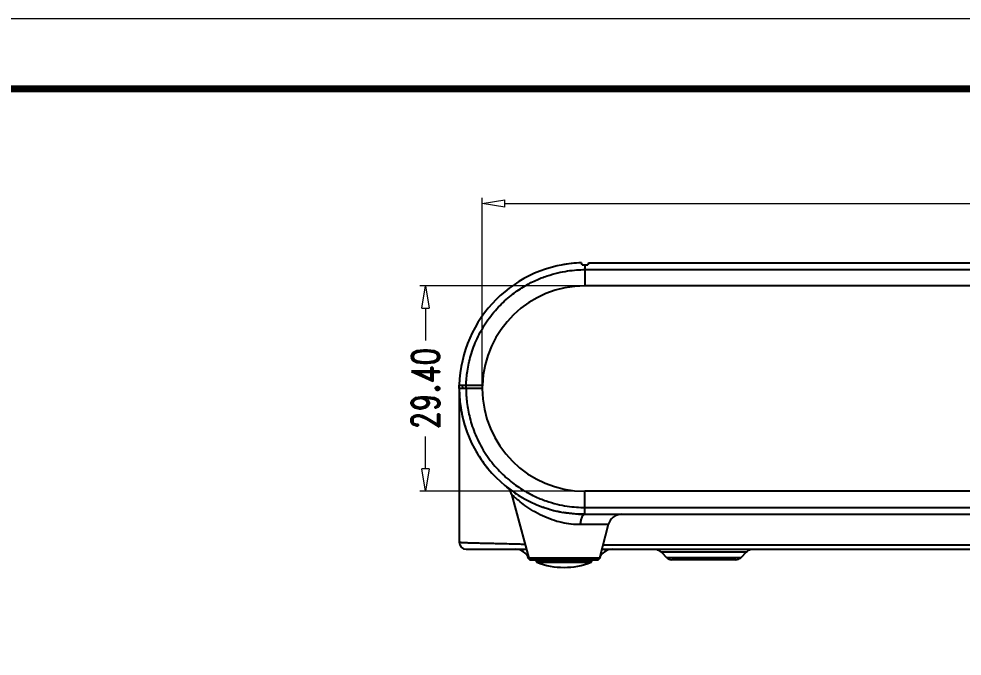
# Model space of a CAD drawing. Header units: millimetres. Extents: x 4911 to 5491, y 411 to 814.
# Drawn here: x 5184.9 to 5320, y 722.9 to 814.1 of the extents above; entities that cross this region are included whole.
import ezdxf

# ---------------------------------------------------------------- set-up
doc = ezdxf.new("R2010")
doc.units = ezdxf.units.MM
doc.layers.add('dim', color=82, linetype='Continuous', lineweight=9)
doc.layers.add('from', color=7, linetype='Continuous', lineweight=13)
doc.styles.add('ROMAND', font='romand.shx', dxfattribs={"width": 0.75, "bigfont": 'gbcbig.shx'})
doc.dimstyles.new('YanXiu', dxfattribs={"dimtxt": 2.5, "dimasz": 2.2, "dimexe": 1, "dimexo": 0, "dimgap": 0.66, "dimtad": 0, "dimzin": 1, "dimdsep": 46, "dimtxsty": 'ROMAND', "dimblk": 'CLOSEDBLANK', "dimcen": 0, "dimclrd": 3, "dimclre": 3, "dimclrt": 7, "dimazin": 0, "dimtfac": 1, "dimtofl": 0, "dimtmove": 0, "dimatfit": 3, "dimldrblk": 'CLOSEDBLANK', "dimfxl": 1, "dimlwd": 5, "dimlwe": 5, "dimarcsym": 0})

# ---------------------------------------------------------------- blocks, each defined once
blk = doc.blocks.new('_ClosedBlank')
at = {"color": 0, "linetype": 'ByBlock', "lineweight": -2}
for p, q in [((-1, 0.167), (0, 0)), ((-1, 0.167), (-1, -0.167)), ((0, 0), (-1, -0.167))]:
    blk.add_line(p, q, dxfattribs=at)
blk = doc.blocks.new('*D52')
at = {"layer": 'Defpoints', "color": 0}
for p in [(5454.68, 787.65), (5251.29, 761.41), (5454.68, 761.41)]:
    blk.add_point(p, dxfattribs=at)
at = {"layer": 'dim', "color": 3, "lineweight": 5}
for p, q in [((5251.29, 761.41), (5251.29, 788.45)), ((5254.49, 787.65), (5344.69, 787.65)), ((5451.48, 787.65), (5361.29, 787.65)), ((5454.68, 761.41), (5454.68, 788.45))]:
    blk.add_line(p, q, dxfattribs=at)
at = {"layer": 'dim', "color": 3, "lineweight": 5, "xscale": 3.2, "yscale": 3.2, "zscale": 3.2, "rotation": 180}
blk.add_blockref('_ClosedBlank', (5251.29, 787.65), dxfattribs=at)
at = {"layer": 'dim', "color": 3, "lineweight": 5, "xscale": 3.2, "yscale": 3.2, "zscale": 3.2}
blk.add_blockref('_ClosedBlank', (5454.68, 787.65), dxfattribs=at)
at = {"layer": 'dim', "color": 7, "insert": (5352.99, 787.65), "char_height": 4, "attachment_point": 5, "style": 'ROMAND'}
blk.add_mtext('203.40', dxfattribs=at)
blk = doc.blocks.new('*D53')
at = {"layer": 'Defpoints', "color": 0}
for p in [(5265.99, 775.86), (5243.16, 746.46), (5265.99, 746.46)]:
    blk.add_point(p, dxfattribs=at)
at = {"layer": 'dim', "color": 3, "lineweight": 5}
for p, q in [((5265.99, 775.86), (5242.36, 775.86)), ((5243.16, 772.66), (5243.16, 768.03)), ((5243.16, 749.66), (5243.16, 754.29)), ((5265.99, 746.46), (5242.36, 746.46))]:
    blk.add_line(p, q, dxfattribs=at)
at = {"layer": 'dim', "color": 3, "lineweight": 5, "xscale": 3.2, "yscale": 3.2, "zscale": 3.2}
for p, rotation in [((5243.16, 775.86), 90), ((5243.16, 746.46), 270)]:
    blk.add_blockref('_ClosedBlank', p, dxfattribs=dict(at, rotation=rotation))
at = {"layer": 'dim', "color": 7, "insert": (5243.16, 761.16), "char_height": 4, "attachment_point": 5, "rotation": 90, "style": 'ROMAND'}
blk.add_mtext('29.40', dxfattribs=at)

msp = doc.modelspace()

# ---------------------------------------------------------------- linework, layer by layer
at = {"color": 7, "linetype": 'Continuous'}
for p, q in [((5265.488, 779.152), (5265.488, 779.152)), ((5265.586, 778.859), (5265.488, 779.152)), ((5265.586, 778.859), (5266.386, 778.859)), ((5266.486, 779.159), (5266.386, 778.859)), ((5266.486, 779.159), (5439.486, 779.159)), ((5255.478, 746.02), (5257.926, 736.881)), ((5439.986, 746.459), (5265.986, 746.459)), ((5265.986, 743.159), (5265.986, 746.459)), ((5265.986, 744.141), (5439.986, 744.141)), ((5269.33, 741.677), (5265.286, 741.677)), ((5269.33, 741.677), (5268.045, 736.881)), ((5247.986, 739.153), (5247.986, 739.159)), ((5268.555, 738.784), (5437.417, 738.784)), ((5248.986, 738.159), (5257.584, 738.159)), ((5268.388, 738.159), (5437.584, 738.159)), ((5289.047, 737.72), (5276.925, 737.72)), ((5276.925, 737.72), (5277.693, 736.952)), ((5289.047, 737.72), (5288.279, 736.952)), ((5257.94, 736.855), (5257.924, 736.855)), ((5268.045, 736.881), (5257.926, 736.881)), ((5258.206, 736.659), (5267.766, 736.659)), ((5259.015, 736.464), (5259.012, 736.659)), ((5259.015, 736.464), (5259.012, 736.659)), ((5259.015, 736.464), (5266.956, 736.464)), ((5259.115, 736.318), (5266.857, 736.318)), ((5266.956, 736.464), (5266.96, 736.659)), ((5266.956, 736.464), (5266.96, 736.659)), ((5268.047, 736.855), (5268.032, 736.855)), ((5288.279, 736.952), (5277.693, 736.952)), ((5287.572, 736.659), (5278.4, 736.659))]:
    msp.add_line(p, q, dxfattribs=at)
for p, q in [((5265.986, 778.859), (5265.986, 775.859)), ((5265.986, 778.176), (5439.986, 778.176)), ((5439.986, 775.859), (5265.986, 775.859)), ((5251.286, 761.159), (5247.986, 761.159)), ((5247.986, 761.159), (5247.986, 739.159)), ((5247.993, 761.659), (5251.295, 761.659)), ((5247.993, 761.159), (5247.993, 761.659)), ((5248.486, 761.159), (5248.46, 761.659)), ((5248.985, 761.159), (5248.959, 761.659)), ((5265.986, 743.159), (5439.986, 743.159))]:
    msp.add_line(p, q)
for centre, radius, start, end in [((5265.985, 761.159), 17.999, 91.58315, 178.40956), ((5265.986, 761.159), 14.699, 89.99884, 178.05262), ((5265.986, 761.159), 18, 180, 270), ((5265.666, 761.159), 14.38, 178.00587, 179.99847), ((5265.986, 761.159), 14.7, 180, 270)]:
    msp.add_arc(centre, radius, start, end)
for centre, radius, start, end in [((5266.002, 761.178), 17.982, 91.63755, 100.93488), ((5266.19, 761.213), 18.207, 190.03438, 199.94902), ((5265.703, 760.997), 17.674, 210.0008, 212.6079), ((5265.964, 761.168), 17.986, 212.62009, 220.06042), ((5253.546, 745.502), 2, 15.00586, 51.47852), ((5265.826, 760.881), 17.68, 235.81875, 239.85752), ((5265.797, 760.831), 17.621, 239.85837, 240.33962), ((5266.039, 761.358), 18.202, 250.40056, 259.86265), ((5266.744, 757.275), 15.89, 238.92242, 239.19482), ((5271.262, 741.159), 2, 90, 165), ((5248.012, 739.159), 0.0263, 180.11923, 183.60222), ((5248.986, 739.159), 1, 180.31137, 270), ((5248.988, 739.163), 1.004, 244.74639, 249.5664), ((5256.049, 736.159), 2, 20.35441, 90), ((5269.922, 736.159), 2, 90, 159.64559), ((5275.865, 736.659), 1.5, 45, 75), ((5290.107, 736.659), 1.5, 105, 135), ((5258.206, 736.959), 0.3, 200.35441, 270), ((5258.216, 736.959), 0.3, 195, 270), ((5259.175, 736.467), 0.16, 181, 247.79711), ((5262.986, 745.802), 10.244, 247.79711, 292.20289), ((5266.796, 736.467), 0.16, 292.20289, 359), ((5267.756, 736.959), 0.3, 270, 345), ((5267.766, 736.959), 0.3, 270, 339.64559), ((5278.4, 737.659), 1, 225, 270), ((5287.572, 737.659), 1, 270, 315)]:
    msp.add_arc(centre, radius, start, end, dxfattribs=at)
for points, start_tangent, end_tangent in [([(5248.976, 761.659), (5249.157, 763.669), (5249.638, 765.871), (5250.53, 768.278), (5251.9, 770.706), (5253.614, 772.838), (5255.42, 774.496), (5257.194, 775.729), (5258.917, 776.637), (5260.555, 777.283), (5262.084, 777.719), (5263.496, 777.991), (5264.794, 778.134), (5265.986, 778.176)], (0.0297727, 0.9995567), (1, 0.0000053)), ([(5248.968, 761.159), (5249.088, 759.157), (5249.498, 756.964), (5250.31, 754.542), (5251.619, 752.039), (5253.325, 749.793), (5255.163, 748.031), (5256.978, 746.721), (5258.744, 745.76), (5260.425, 745.079), (5261.993, 744.62), (5263.441, 744.335), (5264.769, 744.186), (5265.986, 744.141)], (-0.0000359, -1), (1, -0.0000053))]:
    msp.add_spline(points, degree=3, dxfattribs=dict(start_tangent=start_tangent, end_tangent=end_tangent))
for points, start_tangent, end_tangent in [([(5258.541, 743.665), (5257.375, 744.438), (5256.496, 745.119), (5255.908, 745.623), (5255.58, 745.923), (5255.478, 746.02)], (-0.85647, 0.5161968), (-0.7245947, 0.6891752)), ([(5265.286, 741.677), (5264.003, 741.748), (5262.66, 741.975), (5261.287, 742.369), (5259.889, 742.941), (5258.606, 743.627)], (-1, 0.000174), (-0.8589144, 0.5121192)), ([(5265.986, 743.159), (5264.479, 743.223), (5262.905, 743.427), (5262.882, 743.431)], (-1, 0.0000018), (-0.9848562, 0.1733734)), ([(5265.986, 743.159), (5265.753, 743.053), (5265.545, 742.746), (5265.383, 742.27), (5265.286, 741.677)], (-1, 0), (-0.0966724, -0.9953163)), ([(5247.986, 739.157), (5248.075, 739.146), (5248.302, 739.133), (5248.644, 739.12), (5249.106, 739.105), (5249.691, 739.087), (5250.392, 739.068), (5251.202, 739.047), (5252.118, 739.024), (5253.13, 738.999), (5254.229, 738.972), (5255.408, 738.943), (5256.667, 738.913), (5257.386, 738.897)], (0.0634626, -0.9979842), (0.999747, -0.0224938))]:
    msp.add_spline(points, degree=3, dxfattribs=dict(at, start_tangent=start_tangent, end_tangent=end_tangent))
at = {"layer": 'from'}
msp.add_lwpolyline([(4911.271, 410.979), (5491.33, 410.979), (5491.33, 814.068), (4911.271, 814.068)], close=True, dxfattribs=at)
at = {"layer": 'from', "const_width": 1}
msp.add_lwpolyline([(4921.268, 420.976), (4921.268, 804.071), (5481.333, 804.071), (5481.333, 420.976), (4921.268, 420.976)], dxfattribs=at)

# ---------------------------------------------------------------- dimensions: what is measured, and where the dimension line sits
at = {"layer": 'dim'}
dim = msp.add_linear_dim(base=(5454.684, 787.652), p1=(5251.288, 761.409), p2=(5454.684, 761.409), dimstyle='YanXiu', override={"dimtxt": 4, "dimasz": 3.2, "dimexe": 0.7996, "dimgap": 0.7996}, dxfattribs=at)
dim.commit()
dim.dimension.update_dxf_attribs({"geometry": '*D52', "text_midpoint": (5352.986, 787.652)})
dim = msp.add_linear_dim(base=(5243.16, 746.459), p1=(5265.986, 775.859), p2=(5265.986, 746.459), angle=90, dimstyle='YanXiu', override={"dimtxt": 4, "dimasz": 3.2, "dimexe": 0.7996, "dimgap": 0.7996}, dxfattribs=at)
dim.commit()
dim.dimension.update_dxf_attribs({"geometry": '*D53', "text_midpoint": (5243.16, 761.159)})

doc.saveas('drawing.dxf')
